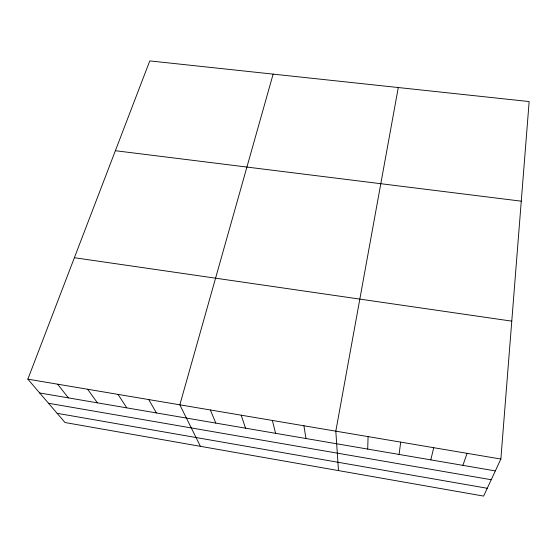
<?xml version="1.0" encoding="UTF-8"?>
<svg xmlns="http://www.w3.org/2000/svg" width="557" height="557" viewBox="0 0 557 557"><rect width="100%" height="100%" fill="white"/><g stroke="black" fill="none" stroke-linecap="round" stroke-linejoin="round"><path stroke-width="0.84" d="M367.711 449.081L368.073 436.618M500.861 459.038L529.15 101.562L149.777 60.901L27.85 379.157L65.009 422.533L483.608 496.099L500.861 459.038L27.85 379.157M399.091 454.449L400.699 442.126M398.29 87.54L335.815 431.167L338.482 470.595M430.819 459.873L433.708 447.696M273.139 74.123L179.834 404.828L200.416 446.331M462.895 465.36L467.086 453.335M115.369 150.71L521.268 201.168M74.38 257.71L511.772 321.138M39.672 392.964L495.333 470.909M48.508 403.268L491.232 479.73M57.106 413.308L487.25 488.273M57.573 384.177L68.393 397.872M87.63 389.252L97.419 402.843M118.021 394.391L126.759 407.856M148.754 399.578L156.42 412.932M210.344 409.98L215.817 423.09M241.188 415.188L245.54 428.18M272.38 420.458L275.59 433.318M303.92 425.785L305.967 438.512"/></g></svg>
